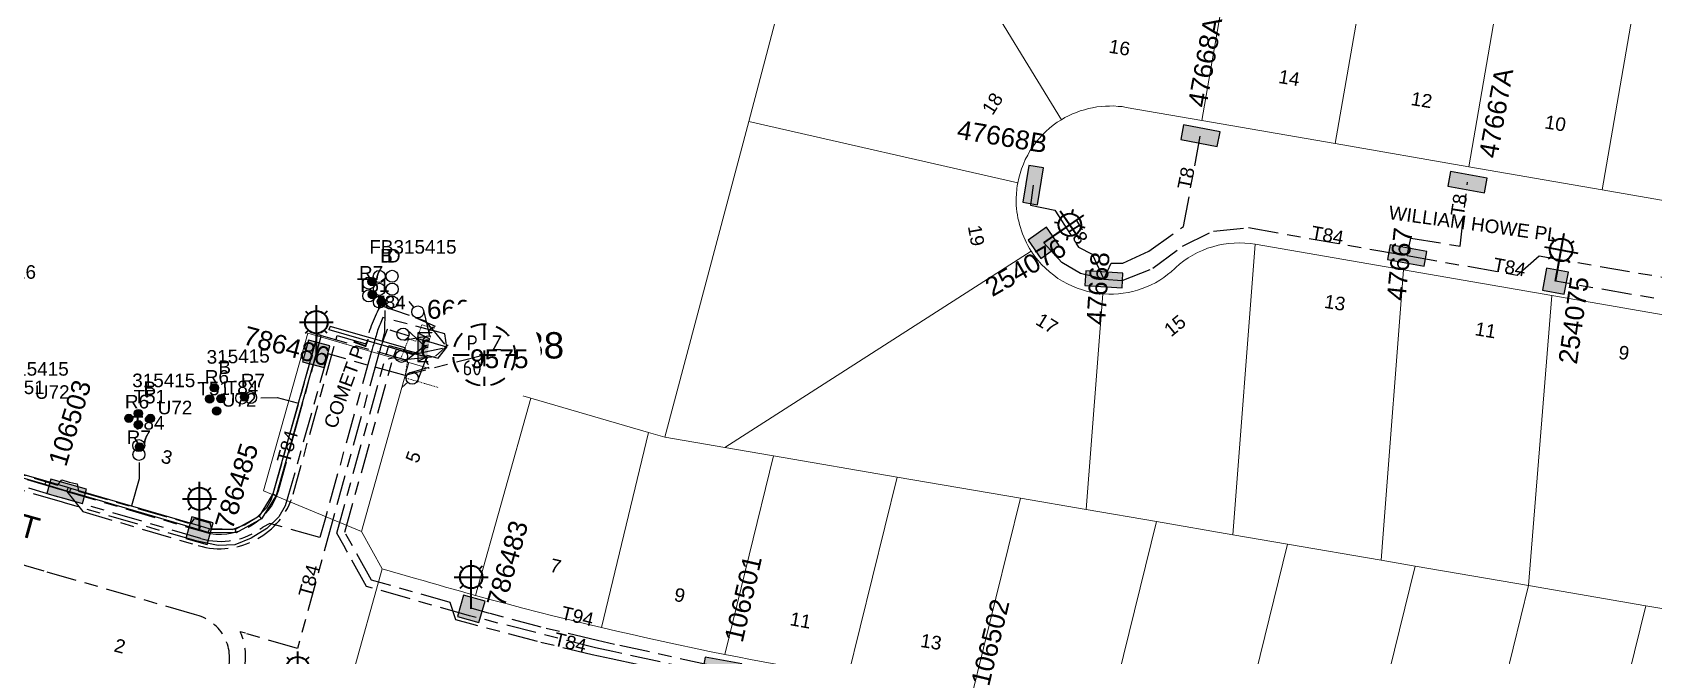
# Model space of a CAD drawing. Header units: metres. Extents: x 289087 to 291245, y 6227587 to 6229773.
# Drawn here: x 290771.9 to 290987.4, y 6228673.9 to 6228756.8 of the extents above; entities that cross this region are included whole.
import ezdxf
from ezdxf.enums import TextEntityAlignment as Align

# ---------------------------------------------------------------- set-up
doc = ezdxf.new("R2010")
doc.units = ezdxf.units.M
for name, pattern in [('Cable Exist UG', [8.2, 4, -1.2, 1.8, -1.2]), ('Dash', [5, 3, -2]), ('HIDDEN', [0.375, 0.25, -0.125]), ('HIDDEN2', [0.1875, 0.125, -0.0625])]:
    doc.linetypes.add(name, pattern=pattern)
for name, color, linetype in [('_User Ducts Config', 7, 'Continuous'), ('Duct_SP_EXT', 7, 'Continuous'), ('Equip_HV_EXT', 7, 'Continuous'), ('Equip_LV_EXT', 7, 'Continuous'), ('Equip_SL_EXT', 7, 'Continuous'), ('Equip_SP_SL_EXT', 7, 'Continuous'), ('Mains_HV_EXT', 7, 'Continuous'), ('Mains_LV_EXT', 7, 'Continuous'), ('Mains_LV_SL_EXT', 7, 'Continuous'), ('Mains_SL_EXT', 7, 'Continuous'), ('Sub_SP_EXT', 7, 'Continuous'), ('SupportsUG_SP_LV_EXT', 7, 'Continuous'), ('SupportsUG_SP_LV_SL_EXT', 7, 'Continuous')]:
    doc.layers.add(name, color=color, linetype=linetype)
for name, color, linetype, lineweight in [('Cadastre Land Parcels_SP_EXT', 9, 'Continuous', 5), ('Cadastre Other Property_SP_EXT', 9, 'HIDDEN', 5), ('Cadastre Roads_SP_EXT', 9, 'Continuous', 5)]:
    doc.layers.add(name, color=color, linetype=linetype, lineweight=lineweight)
doc.styles.add('COLUMN_LABEL', font='arial.ttf')
doc.styles.add('iecARIAL', font='arial.ttf', dxfattribs={"height": 2})
doc.styles.add('IESYMBOL1', font='isocp.shx')
doc.styles.add('POLE_LABEL', font='arial.ttf')
doc.styles.add('SLCP_LABEL', font='arial.ttf', dxfattribs={"height": 3.5})
doc.styles.get("Standard").update_dxf_attribs({"font": 'arial.ttf'})
doc.styles.add('SWITCH_LABEL', font='arial.ttf', dxfattribs={"height": 2.5})

# ---------------------------------------------------------------- blocks, each defined once
blk = doc.blocks.new('SUB_PADMOUNT_EXT')
for points in [[(0, 0), (-3.84, 1.92), (-3.84, -1.92)], [(0, 0), (3.84, 1.92), (3.84, -1.92)]]:
    blk.add_hatch(color=256).paths.add_polyline_path(points)
for p, q in [((3.84, 1.92), (-3.84, -1.92)), ((-3.84, 1.92), (3.84, -1.92))]:
    blk.add_line(p, q)
blk.add_lwpolyline([(-3.84, -1.92), (3.84, -1.92), (3.84, 1.92), (-3.84, 1.92)], close=True)
for tag, height, flags, p in [('ASSET_NUM', 3.5, 8, (2, 2)), ('STREET_CODE', 0.2, 9, (1.5, 0)), ('CONSTRUCTED_VOLTAGE', 0.2, 9, (1.5, -0.2)), ('OPERATING_VOLTAGE', 0.2, 9, (1.5, -0.6)), ('ORIENTATION', 0.2, 9, (1.5, -0.8)), ('OWNED_BY', 0.2, 9, (1.5, -1)), ('OPERATED_BY', 0.2, 9, (1.5, -1.2)), ('SECONDARY_VOLTAGE', 0.2, 9, (1.5, -1.6)), ('STATE', 0.2, 9, (1.5, -1.8)), ('SUBSTATION_TYPE', 0.2, 9, (1.5, -2.2)), ('NO_PHASES', 0.2, 9, (1.5, -0.4)), ('MAINTAINED_BY', 0.2, 9, (1.5, -1.4)), ('PARENT', 0.2, 9, (1.5, -2)), ('STREETNAME', 0.2, 9, (1.5, -3)), ('SUBURB', 0.2, 9, (1.5, -3.2)), ('Z', 0.2, 1, (1.5, -3.6)), ('USAGE', 0.2, 9, (1.5, -2.4)), ('LEGEND', 0.2, 9, (1.5, -2.6)), ('LOCATION', 0.2, 9, (1.5, -2.8)), ('NOTES', 0.2, 9, (1.5, -3.4))]:
    blk.add_attdef(tag, text='', height=height, dxfattribs=dict(flags=flags)).set_placement(p, align=Align.MIDDLE_LEFT)
blk = doc.blocks.new('COLUMN_EXT')
blk.add_hatch(color=256).paths.add_polyline_path([(-1.49, 1.48), (-1.49, -1.49), (1.48, -1.49), (1.48, 1.48)])
blk.add_lwpolyline([(-1.49, -1.49), (1.48, -1.49), (1.48, 1.48), (-1.49, 1.48)], close=True)
for tag, height, style, flags, p in [('ASSET_NUM', 2.5, 'COLUMN_LABEL', 8, (2, 2)), ('STRUCTURE_PLANT_NUMBER', 0.2, 'POLE_LABEL', 9, (1.81, 0.03)), ('STREET_CODE', 0.2, 'COLUMN_LABEL', 9, (1.81, -0.2))]:
    blk.add_attdef(tag, text='', height=height, dxfattribs=dict(style=style, flags=flags)).set_placement(p, align=Align.MIDDLE_LEFT)
at = {"flags": 1}
blk.add_attdef('Z', (1.81, -2.35), '', height=0.2, dxfattribs=at)
at = {"flags": 9}
for tag, p in [('COLUMN_TYPE', (1.81, -0.4)), ('OWNED_BY', (1.81, -0.6)), ('STATE', (1.81, -0.8)), ('USAGE', (1.81, -1)), ('STREETNAME', (1.81, -1.6)), ('SUBURB', (1.81, -1.8)), ('LEGEND', (1.81, -1.2)), ('LOCATION', (1.81, -1.4)), ('NOTES', (1.81, -2))]:
    blk.add_attdef(tag, text='', height=0.2, dxfattribs=at).set_placement(p, align=Align.MIDDLE_LEFT)
blk = doc.blocks.new('PILLAR_EXT')
blk.add_hatch(color=256).paths.add_polyline_path([(-2.475, 0.99), (-2.475, -0.99), (2.475, -0.99), (2.475, 0.99)])
blk.add_lwpolyline([(-2.475, -0.99), (2.475, -0.99), (2.475, 0.99), (-2.475, 0.99)], close=True)
at = {"style": 'iecARIAL', "flags": 8}
blk.add_attdef('ASSET_NUM', (1.5, 3.5), '', height=2.5, dxfattribs=at)
for tag, p, flags in [('OWNED_BY', (0, -0.2), 9), ('STATE', (0, -0.4), 9), ('SUPPORT_TYPE', (0, -0.6), 9), ('STREETNAME', (0, -1.8), 9), ('SUBURB', (0, -2), 1), ('USAGE', (0, -0.8), 9), ('LEGEND', (0, -1), 9), ('LOCATION', (0, -1.2), 9), ('NOTES', (0, -1.4), 9), ('PARENT', (0, -1.6), 9)]:
    blk.add_attdef(tag, p, '', height=0.2, dxfattribs=dict(flags=flags))
blk = doc.blocks.new('DUCT_EXT')
blk.add_circle((0, 0.8), 0.8)
at = {"flags": 1}
blk.add_attdef('Z', (0, 0), '', height=0.2, dxfattribs=at)
at = {"flags": 9}
for tag, p in [('DUCT_CODE', (0, 0)), ('XSECT_TYPE', (0, -0.2)), ('STATE', (0, -0.6)), ('FB_REFERENCE', (0, -0.4)), ('NOTES', (0, -0.8))]:
    blk.add_attdef(tag, text='', height=0.2, dxfattribs=at).set_placement(p, align=Align.MIDDLE_LEFT)
blk = doc.blocks.new('SL_LANTERN_EXT')
at = {"lineweight": 40}
for p, q in [((0, 1.97), (0, 6.47)), ((-1.46, 5.68), (-1.06, 5.28)), ((1.46, 5.68), (1.06, 5.28)), ((-2.25, 4.22), (2.25, 4.22)), ((-1.46, 2.76), (-1.06, 3.16)), ((0, 0), (0, 2.72)), ((1.46, 2.76), (1.06, 3.16))]:
    blk.add_line(p, q, dxfattribs=at)
blk.add_circle((0, 4.22), 1.5, dxfattribs=at)
at = {"style": 'iecARIAL', "flags": 9}
blk.add_attdef('ASSET_NUM', (1.5, 1.5), '', height=2.5, dxfattribs=at)
for tag, p, height, flags in [('OPERATING_VOLTAGE', (0.98, -1.65), 0.2, 9), ('ORIENTATION', (0.98, -1.85), 0.2, 9), ('OWNED_BY', (0.98, -2.05), 0.2, 9), ('STATE', (0.98, -2.25), 0.2, 9), ('CONSTRUCTED_VOLTAGE', (0.98, -0.65), 0.2, 9), ('CONTROL_TYPE', (0.98, -0.85), 0.2, 9), ('LANTERN_PURPOSE', (0.98, -1.05), 0.2, 9), ('LANTERN_TYPE', (0.98, -1.25), 0.2, 9), ('NO_PHASES', (0.98, -1.45), 0.2, 9), ('LNUMBER', (2.18, -3.25), 2.5, 8), ('USAGE', (0.98, -2.45), 0.2, 9), ('CEXIST', (0.98, -2.65), 0.2, 9), ('CNEW', (0.98, -2.85), 0.2, 9), ('CNUMBER', (0.98, -3.05), 0.2, 9), ('CREMOVE', (0.98, -3.25), 0.2, 9), ('CREPLACE', (0.98, -3.45), 0.2, 9), ('LKINGHEIGHT', (0.98, -3.65), 0.2, 9), ('LBRACKET', (0.98, -3.85), 0.2, 9), ('LBRACKETVOCAB', (0.98, -4.05), 0.2, 9), ('LCATEGORY', (0.98, -4.25), 0.2, 9), ('LCHARGE1', (0.98, -4.45), 0.2, 9), ('LCHARGE1PERCENT', (0.98, -4.65), 0.2, 9), ('LCHARGE2', (0.98, -4.85), 0.2, 9), ('LCHARGE2PERCENT', (0.98, -5.05), 0.2, 9), ('LCHARGE3', (0.98, -5.25), 0.2, 9), ('LCHARGE3PERCENT', (0.98, -5.45), 0.2, 9), ('LEXIST', (0.98, -5.65), 0.2, 9), ('LLAMP', (0.98, -5.85), 0.2, 9), ('LLAMPVOCAB', (0.98, -6.05), 0.2, 9), ('LMAST', (0.98, -6.25), 0.2, 9), ('LMASTVOCAB', (0.98, -6.45), 0.2, 9), ('LNEW', (0.98, -6.65), 0.2, 9), ('LANTNUMBER', (0.98, -6.85), 0.2, 9), ('LOUTREACH', (0.98, -7.25), 0.2, 9), ('LOUTREACHVOCAB', (0.98, -7.45), 0.2, 9), ('LRATECODE', (0.98, -7.65), 0.2, 9), ('LREMOVE', (0.98, -7.85), 0.2, 9), ('LREPLACE', (0.98, -8.05), 0.2, 9), ('LTYPE', (0.98, -8.25), 0.2, 9), ('LTYPEVOCAB', (0.98, -8.45), 0.2, 9), ('LEGEND', (0.98, -8.65), 0.2, 9), ('STREETNAME', (0.98, -9.25), 0.2, 9), ('SUBURB', (0.98, -9.45), 0.2, 1), ('LOCATION', (0.98, -8.85), 0.2, 9), ('NOTES', (0.98, -9.05), 0.2, 9)]:
    blk.add_attdef(tag, p, '', height=height, dxfattribs=dict(flags=flags))
blk = doc.blocks.new('LV_UG_DFUSE_CLOSED_EXT')
for points in [[(1, 0), (0, 0)], [(5.04, 0.73), (2.16, -0.72)], [(5.05, -0.71), (2.16, 0.72)], [(6.2, 0.01), (7.2, 0.01)]]:
    blk.add_lwpolyline(points)
for centre in [(1.8, 0), (5.4, 0.01)]:
    blk.add_circle(centre, 0.8)
at = {"flags": 9}
for tag, p in [('ACTUAL_STATUS', (0, 0)), ('CONSTRUCTED_VOLTAGE', (0, -0.2)), ('OPERATING_VOLTAGE', (0, -0.6)), ('ORIENTATION', (0, -0.8)), ('STATE', (0, -1)), ('SWITCH_TYPE', (0, -1.2)), ('NO_PHASES', (0, -0.4)), ('USAGE', (0, -1.4)), ('NOTES', (0, -1.6))]:
    blk.add_attdef(tag, text='', height=0.2, dxfattribs=at).set_placement(p, align=Align.MIDDLE_LEFT)
at = {"flags": 1}
blk.add_attdef('Z', (0, 0), '', height=0.2, dxfattribs=at)
blk = doc.blocks.new('SWG_HOLEC_SU_EXT')
blk.add_line((1.8, -2), (5.8, -2))
for points in [[(1, 0), (0, 0)], [(6.6, 0), (7.6, 0)]]:
    blk.add_lwpolyline(points)
for points in [[(1.8, -0.8, 1), (1.8, 0.8, 1)], [(5.8, -0.8, 1), (5.8, 0.8, 1)]]:
    blk.add_lwpolyline(points, format="xyb", close=True)
at = {"style": 'SWITCH_LABEL', "flags": 8}
blk.add_attdef('ASSET_NUM', text='', height=2.5, rotation=179.9544, dxfattribs=at).set_placement((-2.4, 0), align=Align.MIDDLE_LEFT)
at = {"flags": 1}
blk.add_attdef('Z', (0, 0), '', height=0.2, dxfattribs=at)
at = {"flags": 9}
for tag, p in [('ACTUAL_STATUS', (0, -0.4)), ('CONSTRUCTED_VOLTAGE', (0, -0.6)), ('OPERATING_VOLTAGE', (0, -1)), ('ORIENTATION', (0, -1.2)), ('OWNED_BY', (0, -1.4)), ('STATE', (0, -1.8)), ('SWITCH_TYPE', (0, -2)), ('NO_PHASES', (0, -0.8)), ('PARENT', (0, -1.6)), ('USAGE', (0, -2.2)), ('STREETNAME', (0, -2.6)), ('SUBURB', (0, -2.8)), ('LOCATION', (0, -2.4)), ('NOTES', (0, -3))]:
    blk.add_attdef(tag, text='', height=0.2, dxfattribs=at).set_placement(p, align=Align.MIDDLE_LEFT)
at = {"style": 'SWITCH_LABEL', "flags": 9}
blk.add_attdef('STREET_CODE', text='', height=0.2, dxfattribs=at).set_placement((0, -0.2), align=Align.MIDDLE_LEFT)
blk = doc.blocks.new('CABLE_LARGE_EXT')
h = blk.add_hatch(color=256)
edge = h.paths.add_edge_path()
edge.add_arc((0, 0.55), 0.55, 0, 360)
blk.add_circle((0, 0.55), 0.55)
at = {"flags": 1}
blk.add_attdef('Z', (0, 0), '', height=0.2, dxfattribs=at)
at = {"flags": 9}
for tag, p in [('COND_CODE', (0, 0)), ('STATE', (0, -0.4)), ('XSECT_SIZE', (0, -0.6)), ('FB_REFERENCE', (0, -0.2)), ('NOTES', (0, -0.8))]:
    blk.add_attdef(tag, text='', height=0.2, dxfattribs=at).set_placement(p, align=Align.MIDDLE_LEFT)
blk = doc.blocks.new('SLCP_ZELL_EXT')
blk.add_wipeout([(-0.24, 7.5), (-0.71, 7.47), (-1.17, 7.41), (-1.64, 7.32), (-2.09, 7.21), (-2.54, 7.06), (-2.98, 6.89), (-3.41, 6.69), (-3.82, 6.46), (-4.22, 6.21), (-4.6, 5.93), (-4.96, 5.63), (-5.31, 5.31), (-5.63, 4.96), (-5.93, 4.6), (-6.21, 4.22), (-6.46, 3.82), (-6.69, 3.41), (-6.89, 2.98), (-7.06, 2.54), (-7.21, 2.09), (-7.32, 1.64), (-7.41, 1.17), (-7.47, 0.71), (-7.5, 0.24), (-7.5, -0.24), (-7.47, -0.71), (-7.41, -1.17), (-7.32, -1.64), (-7.21, -2.09), (-7.06, -2.54), (-6.89, -2.98), (-6.69, -3.41), (-6.46, -3.82), (-6.21, -4.22), (-5.93, -4.6), (-5.63, -4.96), (-5.31, -5.31), (-4.96, -5.63), (-4.6, -5.93), (-4.22, -6.21), (-3.82, -6.46), (-3.41, -6.69), (-2.98, -6.89), (-2.54, -7.06), (-2.09, -7.21), (-1.64, -7.32), (-1.17, -7.41), (-0.71, -7.47), (-0.24, -7.5), (0.24, -7.5), (0.71, -7.47), (1.17, -7.41), (1.64, -7.32), (2.09, -7.21), (2.54, -7.06), (2.98, -6.89), (3.41, -6.69), (3.82, -6.46), (4.22, -6.21), (4.6, -5.93), (4.96, -5.63), (5.31, -5.31), (5.63, -4.96), (5.93, -4.6), (6.21, -4.22), (6.46, -3.82), (6.69, -3.41), (6.89, -2.98), (7.06, -2.54), (7.21, -2.09), (7.32, -1.64), (7.41, -1.17), (7.47, -0.71), (7.5, -0.24), (7.5, 0.24), (7.47, 0.71), (7.41, 1.17), (7.32, 1.64), (7.21, 2.09), (7.06, 2.54), (6.89, 2.98), (6.69, 3.41), (6.46, 3.82), (6.21, 4.22), (5.93, 4.6), (5.63, 4.96), (5.31, 5.31), (4.96, 5.63), (4.6, 5.93), (4.22, 6.21), (3.82, 6.46), (3.41, 6.69), (2.98, 6.89), (2.54, 7.06), (2.09, 7.21), (1.64, 7.32), (1.17, 7.41), (0.71, 7.47), (0.24, 7.5)])
at = {"linetype": 'Dash', "lineweight": 40, "ltscale": 0.7}
for p, q in [((0, 4.11), (0, -4.11)), ((-4.11, 0), (4.11, 0))]:
    blk.add_line(p, q, dxfattribs=at)
blk.add_circle((0, 0), 4.11, dxfattribs=at)
at = {"lineweight": 40, "style": 'IESYMBOL1'}
for s, p in [('P', (-1.6, 0)), ('Z', (1.7, 0)), ('60', (-1.61, -3.31))]:
    blk.add_text(s, height=2, dxfattribs=at).set_placement(p, align=Align.BOTTOM_CENTER)
at = {"style": 'SLCP_LABEL'}
for tag, height, flags, p in [('ASSET_NUM', 2.5, 8, (2, 2)), ('STREET_CODE', 0.2, 9, (0, -0.2))]:
    blk.add_attdef(tag, text='', height=height, dxfattribs=dict(at, flags=flags)).set_placement(p, align=Align.MIDDLE_LEFT)
at = {"flags": 1}
blk.add_attdef('Z', (0, 0), '', height=0.2, dxfattribs=at)
at = {"flags": 9}
for tag, p in [('CONSTRUCTED_VOLTAGE', (0, -0.4)), ('CONTROL_TYPE', (0, -0.6)), ('OPERATING_VOLTAGE', (0, -1)), ('ORIENTATION', (0, -1.2)), ('OWNED_BY', (0, -1.4)), ('STATE', (0, -2)), ('NO_PHASES', (0, -0.8)), ('USAGE', (0, -1.6)), ('LOCATION', (0, -1.8)), ('NOTES', (0, -2.2))]:
    blk.add_attdef(tag, text='', height=0.2, dxfattribs=at).set_placement(p, align=Align.MIDDLE_LEFT)

msp = doc.modelspace()

# ---------------------------------------------------------------- linework, layer by layer
at = {"layer": '_User Ducts Config'}
for points in [[(290818.7, 6228719.8), (290818.66, 6228716.96), (290818.36, 6228715.71)], [(290802.23, 6228708.19), (290804.42, 6228708.23), (290807.07, 6228707.53)], [(290786.06, 6228699.61), (290786.06, 6228697.42), (290785.05, 6228693.85)]]:
    msp.add_lwpolyline(points, dxfattribs=at)
at = {"layer": 'Cadastre Land Parcels_SP_EXT', "linetype": 'Continuous'}
for points in [[(290932.22, 6228773.22), (290933.19, 6228778.8), (290927.28, 6228779.6), (290912.61, 6228772.6), (290896.59, 6228764.94), (290908.66, 6228745.16), (290909.13, 6228745.44), (290909.62, 6228745.69), (290910.13, 6228745.94), (290910.65, 6228746.14), (290911.18, 6228746.34), (290911.73, 6228746.5), (290912.27, 6228746.66), (290912.82, 6228746.76), (290913.38, 6228746.87), (290913.95, 6228746.92), (290914.51, 6228746.98), (290915.08, 6228746.98), (290915.63, 6228746.99), (290916.19, 6228746.94), (290916.75, 6228746.9), (290917.29, 6228746.8), (290927.34, 6228745.06), (290932.22, 6228773.22)], [(290932.22, 6228773.22), (290927.34, 6228745.06), (290945.08, 6228741.99), (290950.55, 6228773.52), (290951.04, 6228776.36), (290933.19, 6228778.8), (290932.22, 6228773.22)], [(290950.55, 6228773.52), (290945.08, 6228741.99), (290962.83, 6228738.92), (290968.87, 6228773.85), (290968.89, 6228773.92), (290958.01, 6228775.41), (290951.04, 6228776.36), (290950.55, 6228773.52)], [(290968.87, 6228773.85), (290962.83, 6228738.92), (290980.56, 6228735.84), (290986.74, 6228771.48), (290969.36, 6228773.86), (290968.89, 6228773.92), (290968.87, 6228773.85)], [(291002.85, 6228736.69), (291002.67, 6228774.6), (291002.67, 6228775.1), (291000.21, 6228774.54), (290986.74, 6228771.48), (290980.56, 6228735.84), (290994.56, 6228733.42), (290995.59, 6228733.24), (290996.63, 6228733.08), (290997.66, 6228732.93), (290998.7, 6228732.8), (290999.74, 6228732.67), (291000.78, 6228732.56), (291001.83, 6228732.46), (291002.88, 6228732.37), (291002.85, 6228736.69)], [(290904.66, 6228727.71), (290904.43, 6228728.06), (290904.22, 6228728.44), (290904.02, 6228728.81), (290903.83, 6228729.2), (290903.65, 6228729.6), (290903.5, 6228730), (290903.34, 6228730.4), (290903.22, 6228730.82), (290903.08, 6228731.23), (290902.99, 6228731.66), (290902.89, 6228732.08), (290902.82, 6228732.5), (290902.75, 6228732.93), (290902.71, 6228733.36), (290902.67, 6228733.78), (290902.66, 6228734.21), (290902.66, 6228734.22), (290902.66, 6228734.23), (290902.66, 6228734.24), (290902.66, 6228734.25), (290902.66, 6228734.26), (290902.66, 6228734.27), (290902.66, 6228734.28), (290902.66, 6228734.29), (290902.66, 6228734.3), (290902.66, 6228734.31), (290902.66, 6228734.32), (290902.66, 6228734.6), (290902.67, 6228734.89), (290902.68, 6228735.18), (290902.7, 6228735.47), (290902.72, 6228735.76), (290902.76, 6228736.05), (290902.8, 6228736.33), (290902.84, 6228736.62), (290902.84, 6228736.63), (290902.85, 6228736.64), (290902.85, 6228736.65), (290902.85, 6228736.66), (290902.85, 6228736.67), (290902.86, 6228736.68), (290902.86, 6228736.69), (290902.86, 6228736.7), (290902.86, 6228736.71), (290902.86, 6228736.72), (290902.87, 6228736.73), (290902.87, 6228736.74), (290902.87, 6228736.75), (290902.87, 6228736.76), (290902.87, 6228736.77), (290867.12, 6228744.93), (290855.93, 6228702.96), (290863.93, 6228701.58), (290904.66, 6228727.71)], [(290934.44, 6228728.6), (290933.76, 6228728.72), (290933.06, 6228728.77), (290932.35, 6228728.81), (290931.64, 6228728.77), (290930.92, 6228728.73), (290930.21, 6228728.61), (290929.5, 6228728.49), (290928.8, 6228728.28), (290928.1, 6228728.08), (290927.43, 6228727.79), (290926.77, 6228727.51), (290926.14, 6228727.16), (290925.52, 6228726.81), (290924.94, 6228726.39), (290924.38, 6228725.97), (290923.86, 6228725.5), (290923.74, 6228725.38), (290923.28, 6228724.95), (290922.78, 6228724.57), (290922.27, 6228724.18), (290921.73, 6228723.84), (290921.18, 6228723.5), (290920.59, 6228723.22), (290920, 6228722.94), (290919.39, 6228722.72), (290918.78, 6228722.5), (290918.15, 6228722.34), (290917.52, 6228722.19), (290916.88, 6228722.1), (290916.25, 6228722.01), (290915.61, 6228721.99), (290914.98, 6228721.97), (290914.35, 6228722.01), (290914.19, 6228722.02), (290911.97, 6228693.33), (290921.3, 6228691.73), (290931.47, 6228689.99), (290934.44, 6228728.6)], [(290951.45, 6228690.13), (290954.16, 6228725.19), (290934.44, 6228728.6), (290931.47, 6228689.99), (290938.73, 6228688.74), (290951.17, 6228686.6), (290951.45, 6228690.13)], [(290904.74, 6228727.58), (290904.73, 6228727.59), (290904.73, 6228727.6), (290904.73, 6228727.61), (290904.72, 6228727.62), (290904.7, 6228727.64), (290904.69, 6228727.65), (290904.68, 6228727.66), (290904.68, 6228727.68), (290904.67, 6228727.69), (290904.66, 6228727.71), (290863.93, 6228701.58), (290870.41, 6228700.47), (290886.82, 6228697.65), (290903.22, 6228694.84), (290911.97, 6228693.33), (290914.19, 6228722.02), (290913.5, 6228722.07), (290912.82, 6228722.2), (290912.13, 6228722.33), (290911.45, 6228722.54), (290910.77, 6228722.76), (290910.12, 6228723.04), (290909.46, 6228723.34), (290908.83, 6228723.7), (290908.21, 6228724.07), (290907.64, 6228724.5), (290907.07, 6228724.93), (290906.55, 6228725.42), (290906.04, 6228725.91), (290905.58, 6228726.45), (290905.14, 6228726.98), (290904.75, 6228727.56), (290904.75, 6228727.57), (290904.74, 6228727.57), (290904.74, 6228727.58)], [(290973.87, 6228721.78), (290954.16, 6228725.19), (290951.45, 6228690.13), (290951.17, 6228686.6), (290955.68, 6228685.83), (290970.77, 6228683.24), (290973.87, 6228721.78)], [(290991.99, 6228718.63), (290973.87, 6228721.78), (290970.77, 6228683.24), (290986.36, 6228680.56), (290993.26, 6228679.37), (290991.99, 6228718.63)], [(290838.14, 6228708.15), (290821.92, 6228712.87), (290815.62, 6228690.44), (290818.38, 6228685.47), (290822.81, 6228684.18), (290823.81, 6228683.89), (290824.81, 6228683.6), (290825.8, 6228683.32), (290826.79, 6228683.03), (290827.79, 6228682.75), (290828.79, 6228682.48), (290829.79, 6228682.2), (290830.78, 6228681.92), (290838.14, 6228708.15)], [(290853.79, 6228703.58), (290838.14, 6228708.15), (290830.78, 6228681.92), (290832.87, 6228681.35), (290834.96, 6228680.8), (290837.05, 6228680.25), (290839.15, 6228679.72), (290841.24, 6228679.18), (290843.33, 6228678.67), (290845.44, 6228678.15), (290847.54, 6228677.66), (290853.79, 6228703.58)], [(290870.41, 6228700.47), (290863.93, 6228701.58), (290855.93, 6228702.96), (290853.79, 6228703.58), (290847.54, 6228677.66), (290849.58, 6228677.17), (290851.62, 6228676.71), (290853.68, 6228676.24), (290855.72, 6228675.8), (290857.77, 6228675.35), (290859.83, 6228674.92), (290861.88, 6228674.49), (290863.94, 6228674.07), (290870.41, 6228700.47)], [(290886.82, 6228697.65), (290870.41, 6228700.47), (290863.94, 6228674.07), (290865.62, 6228673.74), (290867.31, 6228673.41), (290869, 6228673.08), (290870.69, 6228672.77), (290872.38, 6228672.46), (290874.07, 6228672.15), (290875.77, 6228671.85), (290877.46, 6228671.56), (290880.29, 6228671.07), (290886.82, 6228697.65)], [(290903.22, 6228694.84), (290886.82, 6228697.65), (290880.29, 6228671.07), (290896.69, 6228668.26), (290903.22, 6228694.84)], [(290921.3, 6228691.73), (290911.97, 6228693.33), (290903.22, 6228694.84), (290896.69, 6228668.26), (290909.98, 6228665.97), (290910.58, 6228665.87), (290911.17, 6228665.77), (290911.78, 6228665.66), (290912.38, 6228665.56), (290912.97, 6228665.45), (290913.57, 6228665.34), (290914.17, 6228665.23), (290914.77, 6228665.13), (290921.3, 6228691.73)], [(290938.73, 6228688.74), (290931.47, 6228689.99), (290921.3, 6228691.73), (290914.77, 6228665.13), (290916.94, 6228664.73), (290919.11, 6228664.32), (290921.28, 6228663.9), (290923.44, 6228663.47), (290925.61, 6228663.03), (290927.77, 6228662.58), (290929.93, 6228662.13), (290932.09, 6228661.66), (290938.73, 6228688.74)], [(290955.68, 6228685.83), (290951.17, 6228686.6), (290938.73, 6228688.74), (290932.09, 6228661.66), (290933.59, 6228661.33), (290935.09, 6228661), (290936.59, 6228660.66), (290938.09, 6228660.3), (290939.59, 6228659.96), (290941.08, 6228659.6), (290942.57, 6228659.25), (290944.07, 6228658.88), (290948.79, 6228657.72), (290955.68, 6228685.83)], [(290970.77, 6228683.24), (290955.68, 6228685.83), (290948.79, 6228657.72), (290963.62, 6228654.08), (290970.77, 6228683.24)], [(290986.36, 6228680.56), (290970.77, 6228683.24), (290963.62, 6228654.08), (290978.94, 6228650.32), (290986.36, 6228680.56)], [(291001.19, 6228678.01), (290993.26, 6228679.37), (290986.36, 6228680.56), (290978.94, 6228650.32), (290993.51, 6228646.75), (291001.19, 6228678.01)]]:
    msp.add_lwpolyline(points, close=True, dxfattribs=at)
msp.add_lwpolyline([(290874.2, 6228771.87), (290867.12, 6228744.93), (290902.87, 6228736.77), (290902.99, 6228737.4), (290902.99, 6228737.4), (290903.17, 6228738.02), (290903.36, 6228738.65), (290903.61, 6228739.25), (290903.86, 6228739.86), (290904.18, 6228740.45), (290904.49, 6228741.03), (290904.87, 6228741.58), (290905.25, 6228742.13), (290905.68, 6228742.63), (290906.12, 6228743.13), (290906.6, 6228743.59), (290907.08, 6228744.03), (290907.59, 6228744.43), (290908.11, 6228744.82), (290908.66, 6228745.16), (290896.59, 6228764.94)], dxfattribs=at)
at = {"layer": 'Cadastre Other Property_SP_EXT', "linetype": 'HIDDEN2'}
msp.add_lwpolyline([(290821.75, 6228713.11), (290821.37, 6228710.86), (290828.67, 6228708.75), (290830.73, 6228715.84), (290823.64, 6228717.89), (290822.82, 6228715.71), (290821.88, 6228716.07), (290820.83, 6228713.37), (290821.75, 6228713.11)], close=True, dxfattribs=at)
at = {"layer": 'Cadastre Roads_SP_EXT', "linetype": 'Continuous'}
for points in [[(290994.56, 6228733.42), (290980.56, 6228735.84), (290962.83, 6228738.92), (290945.08, 6228741.99), (290927.34, 6228745.06), (290917.29, 6228746.8), (290916.75, 6228746.9), (290916.19, 6228746.94), (290915.63, 6228746.99), (290915.08, 6228746.98), (290914.51, 6228746.98), (290913.95, 6228746.92), (290913.38, 6228746.87), (290912.82, 6228746.76), (290912.27, 6228746.66), (290911.73, 6228746.5), (290911.18, 6228746.34), (290910.65, 6228746.14), (290910.13, 6228745.94), (290909.62, 6228745.69), (290909.13, 6228745.44), (290908.66, 6228745.16), (290908.11, 6228744.82), (290907.59, 6228744.43), (290907.08, 6228744.03), (290906.6, 6228743.59), (290906.12, 6228743.13), (290905.68, 6228742.63), (290905.25, 6228742.13), (290904.87, 6228741.58), (290904.49, 6228741.03), (290904.18, 6228740.45), (290903.86, 6228739.86), (290903.61, 6228739.25), (290903.36, 6228738.65), (290903.17, 6228738.02), (290902.99, 6228737.4), (290902.87, 6228736.77), (290902.87, 6228736.76), (290902.87, 6228736.75), (290902.87, 6228736.74), (290902.87, 6228736.73), (290902.86, 6228736.72), (290902.86, 6228736.71), (290902.86, 6228736.7), (290902.86, 6228736.69), (290902.86, 6228736.68), (290902.85, 6228736.67), (290902.85, 6228736.66), (290902.85, 6228736.65), (290902.85, 6228736.64), (290902.84, 6228736.63), (290902.84, 6228736.62), (290902.8, 6228736.33), (290902.76, 6228736.05), (290902.72, 6228735.76), (290902.7, 6228735.47), (290902.68, 6228735.18), (290902.67, 6228734.89), (290902.66, 6228734.6), (290902.66, 6228734.32), (290902.66, 6228734.31), (290902.66, 6228734.3), (290902.66, 6228734.29), (290902.66, 6228734.28), (290902.66, 6228734.27), (290902.66, 6228734.26), (290902.66, 6228734.25), (290902.66, 6228734.24), (290902.66, 6228734.23), (290902.66, 6228734.22), (290902.66, 6228734.21), (290902.67, 6228733.78), (290902.71, 6228733.36), (290902.75, 6228732.93), (290902.82, 6228732.5), (290902.89, 6228732.08), (290902.99, 6228731.66), (290903.08, 6228731.23), (290903.22, 6228730.82), (290903.34, 6228730.4), (290903.5, 6228730), (290903.65, 6228729.6), (290903.83, 6228729.2), (290904.02, 6228728.81), (290904.22, 6228728.44), (290904.43, 6228728.06), (290904.66, 6228727.71), (290904.67, 6228727.69), (290904.68, 6228727.68), (290904.68, 6228727.66), (290904.69, 6228727.65), (290904.7, 6228727.64), (290904.72, 6228727.62), (290904.73, 6228727.61), (290904.73, 6228727.6), (290904.73, 6228727.59), (290904.74, 6228727.58), (290904.74, 6228727.57), (290904.75, 6228727.57), (290904.75, 6228727.56), (290905.14, 6228726.98), (290905.58, 6228726.45), (290906.04, 6228725.91), (290906.55, 6228725.42), (290907.07, 6228724.93), (290907.64, 6228724.5), (290908.21, 6228724.07), (290908.83, 6228723.7), (290909.46, 6228723.34), (290910.12, 6228723.04), (290910.77, 6228722.76), (290911.45, 6228722.54), (290912.13, 6228722.33), (290912.82, 6228722.2), (290913.5, 6228722.07), (290914.19, 6228722.02), (290914.35, 6228722.01), (290914.98, 6228721.97), (290915.61, 6228721.99), (290916.25, 6228722.01), (290916.88, 6228722.1), (290917.52, 6228722.19), (290918.15, 6228722.34), (290918.78, 6228722.5), (290919.39, 6228722.72), (290920, 6228722.94), (290920.59, 6228723.22), (290921.18, 6228723.5), (290921.73, 6228723.84), (290922.27, 6228724.18), (290922.78, 6228724.57), (290923.28, 6228724.95), (290923.74, 6228725.38), (290923.86, 6228725.5), (290924.38, 6228725.97), (290924.94, 6228726.39), (290925.52, 6228726.81), (290926.14, 6228727.16), (290926.77, 6228727.51), (290927.43, 6228727.79), (290928.1, 6228728.08), (290928.8, 6228728.28), (290929.5, 6228728.49), (290930.21, 6228728.61), (290930.92, 6228728.73), (290931.64, 6228728.77), (290932.35, 6228728.81), (290933.06, 6228728.77), (290933.76, 6228728.72), (290934.44, 6228728.6), (290954.16, 6228725.19), (290973.87, 6228721.78), (290991.99, 6228718.63)], [(290865.62, 6228673.74), (290863.94, 6228674.07), (290861.88, 6228674.49), (290859.83, 6228674.92), (290857.77, 6228675.35), (290855.72, 6228675.8), (290853.68, 6228676.24), (290851.62, 6228676.71), (290849.58, 6228677.17), (290847.54, 6228677.66), (290845.44, 6228678.15), (290843.33, 6228678.67), (290841.24, 6228679.18), (290839.15, 6228679.72), (290837.05, 6228680.25), (290834.96, 6228680.8), (290832.87, 6228681.35), (290830.78, 6228681.92), (290829.79, 6228682.2), (290828.79, 6228682.48), (290827.79, 6228682.75), (290826.79, 6228683.03), (290825.8, 6228683.32), (290824.81, 6228683.6), (290823.81, 6228683.89), (290822.81, 6228684.18), (290818.38, 6228685.47), (290814.33, 6228671.01)]]:
    msp.add_lwpolyline(points, dxfattribs=at)
msp.add_lwpolyline([(290821.92, 6228712.87), (290808.48, 6228716.79), (290802.6, 6228695.84), (290815.62, 6228690.44), (290821.92, 6228712.87)], close=True, dxfattribs=at)
at = {"layer": 'Duct_SP_EXT'}
for p, q in [((290811.45, 6228717.68), (290811.38, 6228717.45)), ((290821.41, 6228714.82), (290811.45, 6228717.68)), ((290809.77, 6228716.61), (290803.84, 6228695.41)), ((290810.23, 6228716.48), (290804.28, 6228695.21)), ((290809.77, 6228716.61), (290810, 6228716.55)), ((290810.23, 6228716.48), (290810, 6228716.55)), ((290811.32, 6228717.22), (290811.38, 6228717.45)), ((290821.27, 6228714.36), (290811.32, 6228717.22)), ((290821.27, 6228714.36), (290821.34, 6228714.59)), ((290821.41, 6228714.82), (290821.34, 6228714.59)), ((290773.54, 6228696.65), (290755.47, 6228701.92)), ((290773.67, 6228697.11), (290755.79, 6228702.32)), ((290773.54, 6228696.65), (290773.61, 6228696.88)), ((290773.54, 6228696.65), (290773.61, 6228696.88)), ((290776.46, 6228695.79), (290773.54, 6228696.65)), ((290773.54, 6228696.65), (290773.54, 6228696.65)), ((290773.67, 6228697.11), (290773.61, 6228696.88)), ((290773.67, 6228697.11), (290773.61, 6228696.88)), ((290776.59, 6228696.25), (290773.67, 6228697.11)), ((290773.67, 6228697.11), (290773.67, 6228697.11)), ((290776.46, 6228695.79), (290776.53, 6228696.02)), ((290776.46, 6228695.79), (290776.53, 6228696.02)), ((290776.59, 6228696.25), (290776.53, 6228696.02)), ((290776.59, 6228696.25), (290776.53, 6228696.02)), ((290776.96, 6228696.15), (290776.59, 6228696.25)), ((290776.96, 6228696.15), (290776.89, 6228695.92)), ((290794.19, 6228691.12), (290776.96, 6228696.15)), ((290776.82, 6228695.69), (290776.46, 6228695.79)), ((290776.82, 6228695.69), (290776.89, 6228695.92)), ((290794.06, 6228690.66), (290776.82, 6228695.69)), ((290803.84, 6228695.41), (290802, 6228692.48)), ((290804.28, 6228695.21), (290802.34, 6228692.12)), ((290803.84, 6228695.41), (290804.06, 6228695.31)), ((290804.28, 6228695.21), (290804.06, 6228695.31)), ((290802, 6228692.48), (290798.82, 6228690.71)), ((290802.34, 6228692.12), (290798.94, 6228690.23)), ((290802, 6228692.48), (290802.17, 6228692.3)), ((290802.34, 6228692.12), (290802.17, 6228692.3)), ((290794.06, 6228690.66), (290794.12, 6228690.89)), ((290794.06, 6228690.66), (290794.12, 6228690.89)), ((290795.29, 6228690.3), (290794.06, 6228690.66)), ((290794.19, 6228691.12), (290794.12, 6228690.89)), ((290794.19, 6228691.12), (290794.12, 6228690.89)), ((290795.37, 6228690.78), (290794.19, 6228691.12)), ((290795.29, 6228690.3), (290795.33, 6228690.54)), ((290798.94, 6228690.23), (290795.29, 6228690.3)), ((290795.37, 6228690.78), (290795.33, 6228690.54)), ((290798.82, 6228690.71), (290795.37, 6228690.78)), ((290798.82, 6228690.71), (290798.88, 6228690.47)), ((290798.94, 6228690.23), (290798.88, 6228690.47))]:
    msp.add_line(p, q, dxfattribs=at)
at = {"layer": 'Mains_LV_EXT', "linetype": 'Cable Exist UG'}
for points in [[(290914.32, 6228723.95), (290915.28, 6228726.09), (290916.84, 6228726.11), (290920.27, 6228727.67), (290924.9, 6228730.98), (290927.14, 6228743.04)], [(290904.92, 6228736.47), (290904.56, 6228733.79), (290907.8, 6228733.13), (290910.94, 6228728.21), (290912.76, 6228727.29), (290914.32, 6228723.95)], [(290954.62, 6228727.1), (290955.12, 6228729.43), (290961.66, 6228728.35), (290962.64, 6228736.87)], [(290914.32, 6228723.95), (290916.73, 6228723.81), (290920.83, 6228725.41), (290924.78, 6228728.36), (290928.88, 6228730.37), (290933.54, 6228730.82), (290954.62, 6228727.1)], [(290954.62, 6228727.1), (290969.25, 6228724.52), (290972.19, 6228727.06), (290990.66, 6228723.88), (290992.54, 6228720.55)]]:
    msp.add_lwpolyline(points, dxfattribs=at)
at = {"layer": 'Mains_LV_SL_EXT', "linetype": 'Cable Exist UG'}
for points in [[(290914.32, 6228723.95), (290911.21, 6228724.72), (290908.72, 6228726.17), (290906.32, 6228728.79)], [(290992.54, 6228720.55), (290974.34, 6228723.7)], [(290776.42, 6228695.75), (290775.05, 6228696.13), (290775.05, 6228696.13), (290756.09, 6228701.83), (290752.51, 6228708.08), (290752.61, 6228710.14)], [(290776.42, 6228695.75), (290794.07, 6228690.54)], [(290863.55, 6228672.31), (290861.9, 6228672.66), (290861.9, 6228672.66), (290849.23, 6228675.42), (290846.98, 6228675.92), (290846.98, 6228675.92), (290839.5, 6228677.69), (290832.64, 6228679.54), (290830.2, 6228680.21)]]:
    msp.add_lwpolyline(points, dxfattribs=at)
for points in [[(290794.07, 6228690.54), (290795.5, 6228690.17), (290795.5, 6228690.17, 0.371852), (290804.57, 6228695.82), (290804.57, 6228695.82), (290809.31, 6228712.92), (290809.61, 6228714.04)], [(290793.53, 6228656.81), (290794.37, 6228659.63), (290794.37, 6228659.63), (290797.81, 6228671.83), (290797.81, 6228671.83, 0.439064), (290793.43, 6228679.38), (290793.43, 6228679.38), (290773.44, 6228685.14), (290756.09, 6228690.22)]]:
    msp.add_lwpolyline(points, format="xyb", dxfattribs=at)

# ---------------------------------------------------------------- block references
at = {"layer": '_User Ducts Config'}
for name, p, rotation in [('DUCT_EXT', (290817.38, 6228723.45), 90.22918190669292), ('DUCT_EXT', (290818.78, 6228724.33), 90.22918190669292), ('DUCT_EXT', (290820.48, 6228724.35), 90.22918190669292), ('DUCT_EXT', (290817.39, 6228721.75), 90.22918190669292), ('DUCT_EXT', (290818.79, 6228722.62), 90.22918190669292), ('DUCT_EXT', (290820.49, 6228722.64), 90.22918190669292), ('DUCT_EXT', (290818.79, 6228720.92), 90.22918190669292), ('CABLE_LARGE_EXT', (290818.79, 6228720.98), 90.22918190669292), ('DUCT_EXT', (290820.49, 6228720.94), 90.22918190669292), ('CABLE_LARGE_EXT', (290796.58, 6228709.53), 90.93880218378774), ('DUCT_EXT', (290800.5, 6228708.18), 90.93880218378774), ('DUCT_EXT', (290801.67, 6228708.23), 90.93880218378774), ('CABLE_LARGE_EXT', (290795.98, 6228708.06), 90.93880218378774), ('CABLE_LARGE_EXT', (290796.34, 6228706.99), 181.1679840092567), ('CABLE_LARGE_EXT', (290797.47, 6228708.09), 90.93880218378774), ('CABLE_LARGE_EXT', (290800.06, 6228707.76), 0.2767891565782039), ('CABLE_LARGE_EXT', (290788.11, 6228705.46), 90.22918190669292)]:
    msp.add_blockref(name, p, dxfattribs=dict(at, rotation=rotation))
for name, p in [('CABLE_LARGE_EXT', (290817.02, 6228723.1)), ('CABLE_LARGE_EXT', (290817.07, 6228721.37)), ('CABLE_LARGE_EXT', (290784.68, 6228704.91)), ('CABLE_LARGE_EXT', (290785.96, 6228705.56)), ('CABLE_LARGE_EXT', (290785.96, 6228704.07)), ('DUCT_EXT', (290786, 6228701.04)), ('DUCT_EXT', (290786.03, 6228699.87)), ('CABLE_LARGE_EXT', (290786.1, 6228701.13))]:
    msp.add_blockref(name, p, dxfattribs=at)
at = {"layer": 'Equip_HV_EXT'}
ref = msp.add_blockref('SWG_HOLEC_SU_EXT', (290826.7, 6228716.71), dxfattribs=dict(at, rotation=343.7707883131019))
ref.add_attrib('ASSET_NUM', '66034', dxfattribs={"layer": '0', "height": 2.5, "style": 'SWITCH_LABEL'}).set_placement((290824.31, 6228717.96), align=Align.BOTTOM_LEFT)
ref = msp.add_blockref('SWG_HOLEC_SU_EXT', (290825.79, 6228713.45), dxfattribs=dict(at, rotation=344.9789061874559))
ref.add_attrib('ASSET_NUM', '66036', dxfattribs={"layer": '0', "height": 2.5, "style": 'SWITCH_LABEL'}).set_placement((290823.39, 6228714.7), align=Align.MIDDLE_LEFT)
at = {"layer": 'Equip_LV_EXT'}
for p, rotation in [((290826.53, 6228715.45), 129.4042785864787), ((290826.31, 6228715.12), 163.3960804659745), ((290826.22, 6228714.77), 191.3327165834012), ((290826.36, 6228714.42), 221.9732637647726)]:
    msp.add_blockref('LV_UG_DFUSE_CLOSED_EXT', p, dxfattribs=dict(at, rotation=rotation))
at = {"layer": 'Equip_SP_SL_EXT'}
for p, rotation in [((290906.32, 6228728.79), 304.5864051168566), ((290974.34, 6228723.7), 349.6043176895334)]:
    msp.add_blockref('SL_LANTERN_EXT', p, dxfattribs=dict(at, rotation=rotation))
for p in [(290809.61, 6228714.04), (290794.07, 6228690.54), (290830.2, 6228680.15), (290807.13, 6228668.02)]:
    msp.add_blockref('SL_LANTERN_EXT', p, dxfattribs=at)
at = {"layer": 'Sub_SP_EXT'}
ref = msp.add_blockref('SUB_PADMOUNT_EXT', (290826.96, 6228714.92), dxfattribs=at)
ref.add_attrib('ASSET_NUM', '26588', dxfattribs={"layer": '0', "height": 3.5}).set_placement((290828.96, 6228715.17), align=Align.MIDDLE_LEFT)
at = {"layer": 'SupportsUG_SP_LV_EXT'}
ref = msp.add_blockref('PILLAR_EXT', (290927.14, 6228743.04), dxfattribs=dict(at, rotation=169.5293663671088))
ref.add_attrib('ASSET_NUM', '47668A', dxfattribs={"layer": '0', "height": 2.5, "rotation": 79.6382, "style": 'iecARIAL'}).set_placement((290928.64, 6228746.54), align=Align.BOTTOM_LEFT)
ref = msp.add_blockref('PILLAR_EXT', (290962.64, 6228736.87), dxfattribs=dict(at, rotation=169.5323677107515))
ref.add_attrib('ASSET_NUM', '47667A', dxfattribs={"layer": '0', "height": 2.5, "rotation": 79.641, "style": 'iecARIAL'}).set_placement((290964.14, 6228740.37), align=Align.TOP_LEFT)
ref = msp.add_blockref('PILLAR_EXT', (290904.92, 6228736.47), dxfattribs=dict(at, rotation=260.5636530222053))
ref.add_attrib('ASSET_NUM', '47668B', dxfattribs={"layer": '0', "height": 2.5, "rotation": 350.5999, "style": 'iecARIAL'}).set_placement((290906.42, 6228739.97), align=Align.BOTTOM_RIGHT)
ref = msp.add_blockref('PILLAR_EXT', (290954.62, 6228727.1), dxfattribs=dict(at, rotation=349.6075185195391))
ref.add_attrib('ASSET_NUM', '47667', dxfattribs={"layer": '0', "height": 2.5, "rotation": 84.1345, "style": 'iecARIAL'}).set_placement((290956.12, 6228730.6), align=Align.BOTTOM_RIGHT)
ref = msp.add_blockref('PILLAR_EXT', (290914.32, 6228723.95), dxfattribs=dict(at, rotation=356.4558742175681))
ref.add_attrib('ASSET_NUM', '47668', dxfattribs={"layer": '0', "height": 2.5, "rotation": 86.4921, "style": 'iecARIAL'}).set_placement((290915.82, 6228727.45), align=Align.BOTTOM_RIGHT)
ref = msp.add_blockref('PILLAR_EXT', (290776.42, 6228695.75), dxfattribs=dict(at, rotation=344.5678037278354))
ref.add_attrib('ASSET_NUM', '106503', dxfattribs={"layer": '0', "height": 2.5, "rotation": 72.9979, "style": 'iecARIAL'}).set_placement((290775.13, 6228699.28), align=Align.MIDDLE_LEFT)
ref = msp.add_blockref('PILLAR_EXT', (290863.55, 6228672.31), dxfattribs=dict(at, rotation=349.3963718958616))
ref.add_attrib('ASSET_NUM', '106501', dxfattribs={"layer": '0', "height": 2.5, "rotation": 77.1001, "style": 'iecARIAL'}).set_placement((290865.05, 6228675.81), align=Align.MIDDLE_LEFT)
ref = msp.add_blockref('PILLAR_EXT', (290896.32, 6228666.52), dxfattribs=dict(at, rotation=350.7028847978754))
ref.add_attrib('ASSET_NUM', '106502', dxfattribs={"layer": '0', "height": 2.5, "rotation": 76.2911, "style": 'iecARIAL'}).set_placement((290897.82, 6228670.02), align=Align.MIDDLE_LEFT)
at = {"layer": 'SupportsUG_SP_LV_SL_EXT'}
ref = msp.add_blockref('COLUMN_EXT', (290906.32, 6228728.79), dxfattribs=dict(at, rotation=305.0927087955378))
ref.add_attrib('ASSET_NUM', '254076', dxfattribs={"layer": '0', "height": 2.5, "rotation": 29.9253, "style": 'COLUMN_LABEL'}).set_placement((290908.32, 6228729.54), align=Align.TOP_RIGHT)
ref = msp.add_blockref('COLUMN_EXT', (290974.34, 6228723.7), dxfattribs=dict(at, rotation=349.6043176895334))
ref.add_attrib('ASSET_NUM', '254075', dxfattribs={"layer": '0', "height": 2.5, "rotation": 82.0001, "style": 'COLUMN_LABEL'}).set_placement((290976.34, 6228724.45), align=Align.TOP_RIGHT)
ref = msp.add_blockref('COLUMN_EXT', (290809.61, 6228714.04), dxfattribs=dict(at, rotation=345.2119207979735))
ref.add_attrib('ASSET_NUM', '786486', dxfattribs={"layer": '0', "height": 2.5, "rotation": 345.1262, "style": 'COLUMN_LABEL'}).set_placement((290811.61, 6228714.79), align=Align.TOP_RIGHT)
ref = msp.add_blockref('COLUMN_EXT', (290794.07, 6228690.54), dxfattribs=dict(at, rotation=74.54122991989347))
ref.add_attrib('ASSET_NUM', '786485', dxfattribs={"layer": '0', "height": 2.5, "rotation": 72.509, "style": 'COLUMN_LABEL'}).set_placement((290796.07, 6228691.29), align=Align.TOP_LEFT)
ref = msp.add_blockref('COLUMN_EXT', (290830.2, 6228680.15), dxfattribs=dict(at, rotation=74.10820475562238))
ref.add_attrib('ASSET_NUM', '786483', dxfattribs={"layer": '0', "height": 2.5, "rotation": 74.0126, "style": 'COLUMN_LABEL'}).set_placement((290832.2, 6228680.9), align=Align.TOP_LEFT)

# ---------------------------------------------------------------- texts
at = {"layer": '_User Ducts Config'}
for s, p in [('FB315415', (290816.65, 6228727.36)), ('B', (290818.1, 6228726.18)), ('D', (290818.99, 6228726.18)), ('FB315416', (290760.74, 6228724.02)), ('T51', (290815, 6228722.27)), ('R7', (290815.28, 6228723.91)), ('T84', (290817.16, 6228719.97)), ('315415', (290768.3, 6228711.14)), ('315415', (290785.13, 6228709.61)), ('T51', (290769.17, 6228708.69)), ('U72', (290772.19, 6228708.06)), ('T51', (290785.3, 6228707.45)), ('B', (290786.64, 6228708.57)), ('R6', (290784.16, 6228706.78)), ('U72', (290788.51, 6228706)), ('T84', (290785.09, 6228703.97)), ('R7', (290784.39, 6228702.05))]:
    msp.add_text(s, height=1.8, dxfattribs=at).set_placement(p)
for s, rotation, p in [('315415', 1.1698, (290795.04, 6228712.72)), ('R6', 0.0212, (290794.78, 6228710.08)), ('B', 1.1698, (290796.6, 6228711.35)), ('R7', 0.3005, (290799.58, 6228709.58)), ('T51', 1.1698, (290793.81, 6228708.49)), ('T84', 0.1053, (290797.56, 6228708.65)), ('U72', 359.9852, (290797.03, 6228707.02))]:
    msp.add_text(s, height=1.8, rotation=rotation, dxfattribs=at).set_placement(p)
at = {"layer": 'Cadastre Land Parcels_SP_EXT'}
for s, rotation, p in [('16', 350.7268, (290914.88, 6228754.09)), ('14', 350.7311, (290937.43, 6228750.06)), ('18', 57.669, (290899.51, 6228745.64)), ('12', 350.7296, (290955.04, 6228747.13)), ('10', 350.7299, (290972.82, 6228744.03)), ('19', 280.0017, (290896.22, 6228730.99)), ('13', 351.1398, (290943.51, 6228720.17)), ('17', 328.472, (290905.09, 6228718.05)), ('15', 39.283, (290923.24, 6228716.21)), ('11', 350.7324, (290963.54, 6228716.53)), ('9', 350.7292, (290982.62, 6228713.41)), ('3', 345.2173, (290788.83, 6228699.63)), ('5', 69.8637, (290823.09, 6228699.37)), ('7', 346.9666, (290840.54, 6228685.12)), ('9', 348.6398, (290857.06, 6228681.22)), ('11', 349.9194, (290872.46, 6228677.98)), ('13', 350.9605, (290889.82, 6228675.09)), ('2', 345.1515, (290782.59, 6228674.51))]:
    msp.add_text(s, height=1.8, rotation=rotation, dxfattribs=at).set_placement(p)
at = {"layer": 'Cadastre Other Property_SP_EXT'}
msp.add_text('082489', height=1.8, dxfattribs=at).set_placement((290830.2, 6228713.51))
at = {"layer": 'Cadastre Roads_SP_EXT'}
for s, rotation, p in [('WILLIAM HOWE PL', 352.2386, (290952.09, 6228731.97)), ('COMET PL', 70.0169, (290812.23, 6228703.96))]:
    msp.add_text(s, height=1.8, rotation=rotation, dxfattribs=at).set_placement(p)
at = {"layer": 'Cadastre Roads_SP_EXT', "color": 0}
msp.add_text('INGHAM ST', height=3, rotation=344.4568, dxfattribs=at).set_placement((290749.85, 6228695.47))
at = {"layer": 'Mains_LV_EXT'}
for s, rotation, p in [('T8', 78.7256, (290925.83, 6228735.78)), ('T8', 81.2835, (290962.17, 6228732.25)), ('T8', 301.5634, (290909.23, 6228730.9)), ('T84', 349.8541, (290941.75, 6228729.32)), ('T84', 349.6075, (290965.95, 6228725.08)), ('T84', 74.5193, (290806.05, 6228699.38)), ('T84', 74.5616, (290808.93, 6228681.54)), ('T84', 346.6369, (290841.06, 6228675.3))]:
    msp.add_text(s, height=1.8, rotation=rotation, dxfattribs=at).set_placement(p)
at = {"layer": 'Mains_LV_SL_EXT'}
msp.add_text('T94', height=1.8, rotation=346.6369, dxfattribs=at).set_placement((290842.01, 6228678.79))

# ---------------------------------------------------------------- next in the draw order: block references
at = {"layer": 'Equip_SL_EXT'}
ref = msp.add_blockref('SLCP_ZELL_EXT', (290831.93, 6228713.89), dxfattribs=at)
ref.add_attrib('ASSET_NUM', '9575', dxfattribs={"layer": '0', "height": 2.5, "style": 'SLCP_LABEL'}).set_placement((290833.93, 6228714.64), align=Align.TOP_CENTER)

# ---------------------------------------------------------------- next in the draw order: linework, layer by layer
at = {"layer": 'Mains_HV_EXT', "linetype": 'Cable Exist UG'}
msp.add_lwpolyline([(290826.96, 6228714.92), (290826.7, 6228716.71), (290818.46, 6228718.87), (290818.46, 6228718.87, 0.055524), (290817.25, 6228715.31), (290817.25, 6228715.31), (290817.23, 6228715.23), (290817.13, 6228715), (290817.04, 6228714.65), (290817.04, 6228714.65), (290816.81, 6228713.91), (290810.73, 6228691.92), (290810.09, 6228689.61), (290803.42, 6228691.5), (290802.48, 6228691), (290802.48, 6228691, -0.240722), (290794.26, 6228689.49), (290794.26, 6228689.49), (290776.1, 6228694.8), (290775.21, 6228695.03), (290775.21, 6228695.03), (290759.05, 6228699.88)], format="xyb", dxfattribs=at)
msp.add_lwpolyline([(290992.91, 6228644.02), (290978.33, 6228647.58), (290963.19, 6228651.26), (290948.49, 6228654.92), (290931.59, 6228658.89), (290914.16, 6228662.42), (290896.15, 6228665.55), (290879.72, 6228668.33), (290863.32, 6228671.35), (290849.02, 6228674.45), (290846.74, 6228674.95), (290829.98, 6228679.22), (290816.29, 6228683.12), (290813.66, 6228687.83), (290813.25, 6228688.57), (290813.25, 6228688.57), (290812.33, 6228690.21), (290818.9, 6228713.91), (290819.23, 6228715.16), (290825.79, 6228713.45), (290826.96, 6228714.92)], dxfattribs=at)
at = {"layer": 'Mains_LV_EXT', "linetype": 'Cable Exist UG'}
for points in [[(290776.42, 6228695.75), (290778.57, 6228693.07), (290778.57, 6228693.07), (290793.91, 6228688.55), (290793.91, 6228688.55, 0.413275), (290806.54, 6228695.4), (290806.54, 6228695.4), (290812.23, 6228715.98), (290812.37, 6228716.48), (290816.2, 6228715.38), (290816.26, 6228715.53), (290816.26, 6228715.53, -0.074723), (290818.17, 6228720.48), (290818.17, 6228720.48), (290824.09, 6228718.41), (290826.96, 6228714.92)], [(290826.96, 6228714.92), (290819.01, 6228717.27), (290818.66, 6228716.36), (290818.66, 6228716.36, 0.010528), (290818, 6228714.34), (290818, 6228714.34), (290817.77, 6228713.62), (290817.77, 6228713.62), (290811.7, 6228691.65), (290807.09, 6228674.87), (290800.17, 6228676.9), (290799.5, 6228677.08), (290799.5, 6228677.08, -0.202064), (290799.65, 6228670.99), (290799.65, 6228670.99), (290796.03, 6228658.14), (290793.53, 6228656.81)]]:
    msp.add_lwpolyline(points, format="xyb", dxfattribs=at)
msp.add_lwpolyline([(290863.55, 6228672.31), (290860.52, 6228670.95), (290860.52, 6228670.95), (290848.79, 6228673.48), (290846.27, 6228674.04), (290846.27, 6228674.04), (290839.01, 6228675.78), (290830.27, 6228678.12), (290828.16, 6228678.69), (290827.38, 6228680.99), (290827.38, 6228680.99), (290816.96, 6228683.96), (290813.4, 6228690.34), (290819.87, 6228713.64), (290820.27, 6228714.66), (290822.46, 6228713.97), (290826.96, 6228714.92)], dxfattribs=at)
at = {"layer": 'Mains_SL_EXT', "linetype": 'Cable Exist UG'}
for points in [[(290756.35, 6228702.11), (290775.2, 6228696.6), (290775.78, 6228697.27), (290776.76, 6228697), (290777.81, 6228696.78), (290778, 6228695.78), (290792.92, 6228691.45), (290793.41, 6228692.15), (290795.47, 6228691.58), (290795.68, 6228690.74), (290798.43, 6228690.68), (290800.06, 6228691.33), (290801.79, 6228692.38), (290803.02, 6228693.62), (290803.61, 6228694.65), (290803.93, 6228695.6), (290803.93, 6228695.6), (290809.81, 6228716.6), (290821.34, 6228713.28), (290825.45, 6228713.71), (290827.15, 6228715.23)], [(290832.1, 6228713.92), (290821.4, 6228711.14), (290811.17, 6228714.03), (290805.84, 6228695.01), (290805.45, 6228693.83), (290804.62, 6228692.39), (290803.03, 6228690.8), (290800.95, 6228689.54), (290798.79, 6228688.67), (290796.55, 6228688.58), (290793.75, 6228689.12), (290776.26, 6228694.2), (290775.86, 6228694.33), (290755.03, 6228700.41), (290751.9, 6228705.76), (290731.64, 6228712.18), (290726.03, 6228692.26), (290718.54, 6228665.55), (290702.41, 6228608.28), (290700.31, 6228600.83), (290691.6, 6228602.96), (290690.09, 6228604.88)]]:
    msp.add_lwpolyline(points, dxfattribs=at)

doc.saveas('drawing.dxf')
